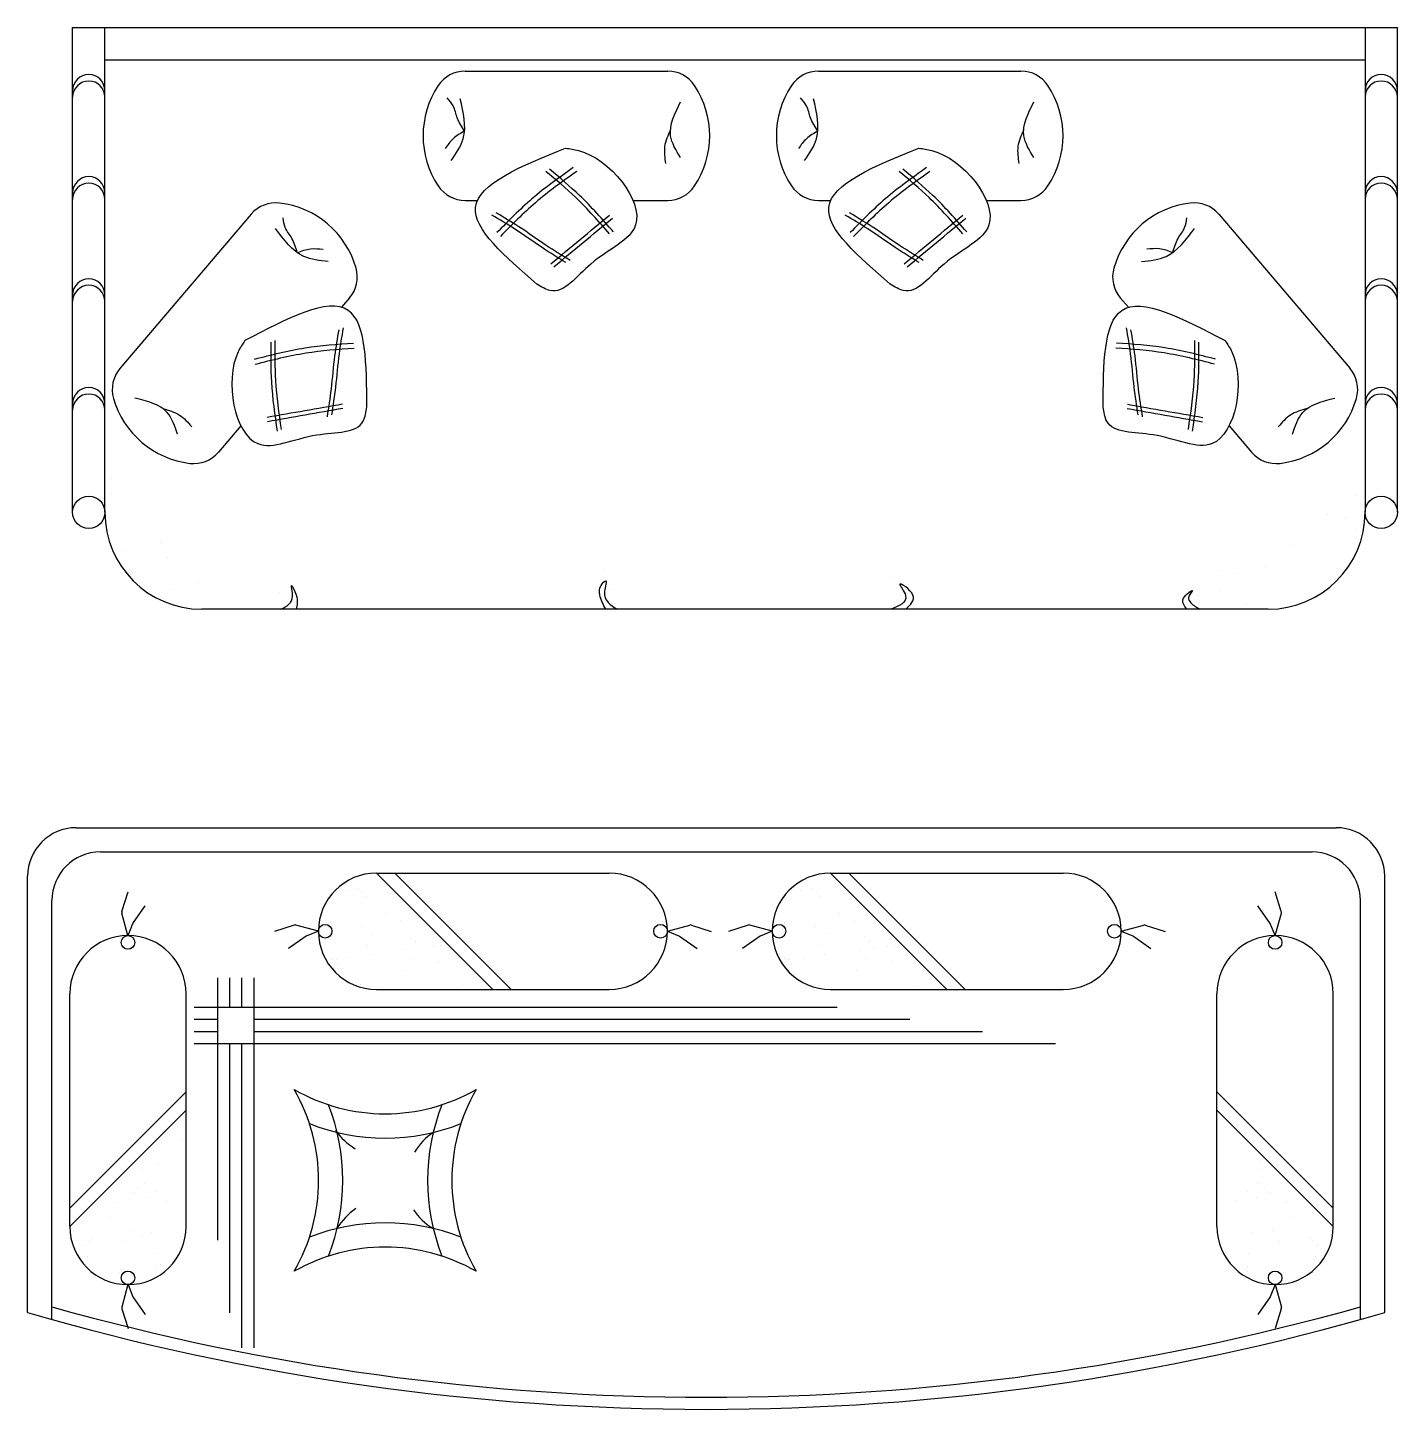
# Model space of a CAD drawing. Header units: metres. Extents: x 3586 to 7307, y 3108 to 6437.
# Drawn here: x 4052.2347 to 4052.4693, y 3258.0812 to 3258.3179 of the extents above; entities that cross this region are included whole.
import ezdxf

# ---------------------------------------------------------------- set-up
doc = ezdxf.new("R2010")
doc.units = ezdxf.units.M
doc.layers.add('FURNITURE', color=40, linetype='Continuous')

msp = doc.modelspace()

# ---------------------------------------------------------------- linework, layer by layer
at = {"layer": 'FURNITURE'}
for p, q in [((4052.242427191932, 3258.234879615944), (4052.242427191932, 3258.317891719055)), ((4052.242427191932, 3258.317891719055), (4052.469326940436, 3258.317891719055)), ((4052.247961332139, 3258.234879615944), (4052.247961332139, 3258.317891719055)), ((4052.463792800228, 3258.317891719055), (4052.463792800228, 3258.234879615944)), ((4052.469326940436, 3258.234879615944), (4052.469326940436, 3258.317891719055)), ((4052.247961332139, 3258.312357578848), (4052.463792800228, 3258.312357578848)), ((4052.447190379607, 3258.218277195322), (4052.264563752761, 3258.218277195322)), ((4052.243025691267, 3258.180857625904), (4052.458857159356, 3258.180857625904)), ((4052.247176296422, 3258.176707020748), (4052.454706554201, 3258.176707020748)), ((4052.234724480955, 3258.097845522793), (4052.234724480955, 3258.172556415593)), ((4052.294485763986, 3258.173093346067), (4052.33433157348, 3258.173093346067)), ((4052.372223923427, 3258.173093346067), (4052.41206973292, 3258.173093346067)), ((4052.467158369667, 3258.097845522793), (4052.467158369667, 3258.172556415593)), ((4052.238875086111, 3258.096658316), (4052.238875086111, 3258.168405810437)), ((4052.463007764512, 3258.096658316), (4052.463007764512, 3258.168405810437)), ((4052.241947547678, 3258.112569595734), (4052.241947547678, 3258.152415405227)), ((4052.261870452425, 3258.112569595734), (4052.261870452425, 3258.152415405227)), ((4052.294485763986, 3258.15317044132), (4052.33433157348, 3258.15317044132)), ((4052.372223923427, 3258.15317044132), (4052.41206973292, 3258.15317044132)), ((4052.438429600039, 3258.112569595734), (4052.438429600039, 3258.152415405227)), ((4052.458352504786, 3258.112569595734), (4052.458352504786, 3258.152415405227))]:
    msp.add_line(p, q, dxfattribs=at)
at = {"layer": 'FURNITURE', "color": 32}
for p, q in [((4052.309655748063, 3258.310441921525), (4052.344352368073, 3258.310441921525)), ((4052.370165510902, 3258.310441921525), (4052.404862130913, 3258.310441921525)), ((4052.309655748063, 3258.288305360695), (4052.311776543726, 3258.288305360695)), ((4052.338407435823, 3258.288305360695), (4052.344352368073, 3258.288305360695)), ((4052.370165510902, 3258.288305360695), (4052.372286306565, 3258.288305360695)), ((4052.398917198662, 3258.288305360695), (4052.404862130913, 3258.288305360695)), ((4052.273014284432, 3258.285945893537), (4052.250535996895, 3258.259515191132)), ((4052.438739847936, 3258.285945893537), (4052.461218135473, 3258.259515191132)), ((4052.289877161892, 3258.271604670119), (4052.288503199394, 3258.269989120276)), ((4052.421876970475, 3258.271604670119), (4052.423250932974, 3258.269989120276)), ((4052.271250312809, 3258.249702614456), (4052.267398874355, 3258.245173967715)), ((4052.440503819559, 3258.249702614456), (4052.444355258012, 3258.245173967715))]:
    msp.add_line(p, q, dxfattribs=at)
at = {"layer": 'FURNITURE', "color": 252}
for p, q in [((4052.294485763986, 3258.173093346067), (4052.314408668733, 3258.15317044132)), ((4052.297616346441, 3258.173093346067), (4052.317539251188, 3258.15317044132)), ((4052.372223923427, 3258.173093346067), (4052.392146828173, 3258.15317044132)), ((4052.375354505882, 3258.173093346067), (4052.395277410628, 3258.15317044132)), ((4052.250851135932, 3258.166498558558), (4052.251929083217, 3258.169894821083)), ((4052.289377584255, 3258.170053867281), (4052.289377584255, 3258.170053867281)), ((4052.291303424788, 3258.170432888867), (4052.291303424788, 3258.170432888867)), ((4052.292119464018, 3258.169685126681), (4052.292119464018, 3258.169685126681)), ((4052.292639669751, 3258.169154043782), (4052.292639669751, 3258.169154043782)), ((4052.295391111433, 3258.170845563154), (4052.295391111433, 3258.170845563154)), ((4052.296913148765, 3258.169514561198), (4052.296913148765, 3258.169514561198)), ((4052.367115743695, 3258.170053867281), (4052.367115743695, 3258.170053867281)), ((4052.369041584228, 3258.170432888867), (4052.369041584228, 3258.170432888867)), ((4052.369857623459, 3258.169685126681), (4052.369857623459, 3258.169685126681)), ((4052.370377829192, 3258.169154043782), (4052.370377829192, 3258.169154043782)), ((4052.373129270874, 3258.170845563154), (4052.373129270874, 3258.170845563154)), ((4052.374651308206, 3258.169514561198), (4052.374651308206, 3258.169514561198)), ((4052.449448916532, 3258.166498558558), (4052.448370969247, 3258.169894821083)), ((4052.2527628773, 3258.164464337765), (4052.254863912895, 3258.167469966671)), ((4052.447537175164, 3258.164464337765), (4052.445436139569, 3258.167469966671)), ((4052.251911313339, 3258.162376856526), (4052.250846258632, 3258.166247156329)), ((4052.251918253203, 3258.162376853303), (4052.2527628773, 3258.164464337765)), ((4052.280402610656, 3258.164189757813), (4052.277006348131, 3258.163111810527)), ((4052.284524312688, 3258.163129580405), (4052.280654012885, 3258.164194635113)), ((4052.286668550829, 3258.164572243085), (4052.286668550829, 3258.164572243085)), ((4052.295971169187, 3258.166155689161), (4052.295971169187, 3258.166155689161)), ((4052.298626248217, 3258.165003055899), (4052.298626248217, 3258.165003055899)), ((4052.344293024779, 3258.163129580405), (4052.348163324581, 3258.164194635113)), ((4052.348414726811, 3258.164189757813), (4052.351810989335, 3258.163111810527)), ((4052.358140770096, 3258.164189757813), (4052.354744507571, 3258.163111810527)), ((4052.362262472128, 3258.163129580405), (4052.358392172325, 3258.164194635113)), ((4052.36440671027, 3258.164572243085), (4052.36440671027, 3258.164572243085)), ((4052.373709328628, 3258.166155689161), (4052.373709328628, 3258.166155689161)), ((4052.376364407658, 3258.165003055899), (4052.376364407658, 3258.165003055899)), ((4052.422031184219, 3258.163129580405), (4052.425901484021, 3258.164194635113)), ((4052.426152886251, 3258.164189757813), (4052.429549148776, 3258.163111810527)), ((4052.448381799261, 3258.162376853303), (4052.447537175164, 3258.164464337765)), ((4052.448388739125, 3258.162376856526), (4052.449453793833, 3258.166247156329)), ((4052.282436831449, 3258.162278016444), (4052.279431202543, 3258.160176980849)), ((4052.284524315911, 3258.163122640542), (4052.282436831449, 3258.162278016444)), ((4052.291900670055, 3258.163899343033), (4052.291900670055, 3258.163899343033)), ((4052.293767648659, 3258.162709946487), (4052.293767648659, 3258.162709946487)), ((4052.300377781033, 3258.162117773355), (4052.300377781033, 3258.162117773355)), ((4052.344293021556, 3258.163122640542), (4052.346380506017, 3258.162278016444)), ((4052.346380506017, 3258.162278016444), (4052.349386134923, 3258.160176980849)), ((4052.360174990889, 3258.162278016444), (4052.357169361983, 3258.160176980849)), ((4052.362262475351, 3258.163122640542), (4052.360174990889, 3258.162278016444)), ((4052.369638829495, 3258.163899343033), (4052.369638829495, 3258.163899343033)), ((4052.371505808099, 3258.162709946487), (4052.371505808099, 3258.162709946487)), ((4052.378115940474, 3258.162117773355), (4052.378115940474, 3258.162117773355)), ((4052.422031180996, 3258.163122640542), (4052.424118665458, 3258.162278016444)), ((4052.424118665458, 3258.162278016444), (4052.427124294364, 3258.160176980849)), ((4052.292918561012, 3258.160623393468), (4052.292918561012, 3258.160623393468)), ((4052.299473075954, 3258.159919986285), (4052.299473075954, 3258.159919986285)), ((4052.301193820264, 3258.161370011168), (4052.301193820264, 3258.161370011168)), ((4052.3017775298, 3258.160223373389), (4052.3017775298, 3258.160223373389)), ((4052.304244022278, 3258.160569074444), (4052.304244022278, 3258.160569074444)), ((4052.305376867235, 3258.160697235152), (4052.305376867235, 3258.160697235152)), ((4052.370656720452, 3258.160623393468), (4052.370656720452, 3258.160623393468)), ((4052.377211235394, 3258.159919986285), (4052.377211235394, 3258.159919986285)), ((4052.378931979704, 3258.161370011168), (4052.378931979704, 3258.161370011168)), ((4052.379515689241, 3258.160223373389), (4052.379515689241, 3258.160223373389)), ((4052.381982181719, 3258.160569074444), (4052.381982181719, 3258.160569074444)), ((4052.383115026676, 3258.160697235152), (4052.383115026676, 3258.160697235152)), ((4052.286701493484, 3258.158403064523), (4052.286701493484, 3258.158403064523)), ((4052.287068720144, 3258.158232029648), (4052.287068720144, 3258.158232029648)), ((4052.287555757495, 3258.158351041545), (4052.287555757495, 3258.158351041545)), ((4052.287884759375, 3258.157484267462), (4052.287884759375, 3258.157484267462)), ((4052.289860211341, 3258.158654428649), (4052.289860211341, 3258.158654428649)), ((4052.293459548776, 3258.159128290412), (4052.293459548776, 3258.159128290412)), ((4052.300488771635, 3258.15842811892), (4052.300488771635, 3258.15842811892)), ((4052.305045525433, 3258.157840573649), (4052.305045525433, 3258.157840573649)), ((4052.364439652924, 3258.158403064523), (4052.364439652924, 3258.158403064523)), ((4052.364806879585, 3258.158232029648), (4052.364806879585, 3258.158232029648)), ((4052.365293916936, 3258.158351041545), (4052.365293916936, 3258.158351041545)), ((4052.365622918815, 3258.157484267462), (4052.365622918815, 3258.157484267462)), ((4052.367598370781, 3258.158654428649), (4052.367598370781, 3258.158654428649)), ((4052.371197708216, 3258.159128290412), (4052.371197708216, 3258.159128290412)), ((4052.378226931075, 3258.15842811892), (4052.378226931075, 3258.15842811892)), ((4052.382783684874, 3258.157840573649), (4052.382783684874, 3258.157840573649)), ((4052.298905139478, 3258.156472405585), (4052.298905139478, 3258.156472405585)), ((4052.310494032462, 3258.156620224827), (4052.310494032462, 3258.156620224827)), ((4052.376643298918, 3258.156472405585), (4052.376643298918, 3258.156472405585)), ((4052.388232191902, 3258.156620224827), (4052.388232191902, 3258.156620224827)), ((4052.291736464545, 3258.153954829942), (4052.291736464545, 3258.153954829942)), ((4052.309452137279, 3258.153802657843), (4052.309452137279, 3258.153802657843)), ((4052.369474623985, 3258.153954829942), (4052.369474623985, 3258.153954829942)), ((4052.387190296719, 3258.153802657843), (4052.387190296719, 3258.153802657843)), ((4052.241947547678, 3258.115700178189), (4052.261870452425, 3258.135623082936)), ((4052.458352504786, 3258.115700178189), (4052.438429600039, 3258.135623082936)), ((4052.241947547678, 3258.112569595734), (4052.261870452425, 3258.132492500481)), ((4052.458352504786, 3258.112569595734), (4052.438429600039, 3258.132492500481)), ((4052.258420668918, 3258.128577864209), (4052.258420668918, 3258.128577864209)), ((4052.441879383547, 3258.128577864209), (4052.441879383547, 3258.128577864209)), ((4052.261238235902, 3258.127535969027), (4052.261238235902, 3258.127535969027)), ((4052.439061816562, 3258.127535969027), (4052.439061816562, 3258.127535969027)), ((4052.254343658592, 3258.123460698983), (4052.254343658592, 3258.123460698983)), ((4052.254471819301, 3258.122327854026), (4052.254471819301, 3258.122327854026)), ((4052.257200320096, 3258.123129357181), (4052.257200320096, 3258.123129357181)), ((4052.443099732368, 3258.123129357181), (4052.443099732368, 3258.123129357181)), ((4052.445828233163, 3258.122327854026), (4052.445828233163, 3258.122327854026)), ((4052.445956393872, 3258.123460698983), (4052.445956393872, 3258.123460698983)), ((4052.253670882576, 3258.119277652012), (4052.253670882576, 3258.119277652012)), ((4052.254817520356, 3258.119861361547), (4052.254817520356, 3258.119861361547)), ((4052.445482532109, 3258.119861361547), (4052.445482532109, 3258.119861361547)), ((4052.446629169888, 3258.119277652012), (4052.446629169888, 3258.119277652012)), ((4052.250037837845, 3258.116710079964), (4052.250037837845, 3258.116710079964)), ((4052.25292312039, 3258.118461612781), (4052.25292312039, 3258.118461612781)), ((4052.25512090746, 3258.117556907702), (4052.25512090746, 3258.117556907702)), ((4052.256612774825, 3258.118572603382), (4052.256612774825, 3258.118572603382)), ((4052.25856848816, 3258.116988971226), (4052.25856848816, 3258.116988971226)), ((4052.441731564305, 3258.116988971226), (4052.441731564305, 3258.116988971226)), ((4052.44368727764, 3258.118572603382), (4052.44368727764, 3258.118572603382)), ((4052.445179145004, 3258.117556907702), (4052.445179145004, 3258.117556907702)), ((4052.447376932074, 3258.118461612781), (4052.447376932074, 3258.118461612781)), ((4052.450262214619, 3258.116710079964), (4052.450262214619, 3258.116710079964)), ((4052.245526332547, 3258.114996980513), (4052.245526332547, 3258.114996980513)), ((4052.454773719917, 3258.114996980513), (4052.454773719917, 3258.114996980513)), ((4052.244195330591, 3258.113474943181), (4052.244195330591, 3258.113474943181)), ((4052.248885204584, 3258.114055000935), (4052.248885204584, 3258.114055000935)), ((4052.451414847881, 3258.114055000935), (4052.451414847881, 3258.114055000935)), ((4052.456104721873, 3258.113474943181), (4052.456104721873, 3258.113474943181)), ((4052.245355767064, 3258.110203295766), (4052.245355767064, 3258.110203295766)), ((4052.245886849963, 3258.110723501499), (4052.245886849963, 3258.110723501499)), ((4052.251141550712, 3258.109984501803), (4052.251141550712, 3258.109984501803)), ((4052.252330947258, 3258.111851480407), (4052.252330947258, 3258.111851480407)), ((4052.254417500277, 3258.111002392759), (4052.254417500277, 3258.111002392759)), ((4052.255912603332, 3258.111543380523), (4052.255912603332, 3258.111543380523)), ((4052.261086063802, 3258.109820296292), (4052.261086063802, 3258.109820296292)), ((4052.439213988662, 3258.109820296292), (4052.439213988662, 3258.109820296292)), ((4052.444387449132, 3258.111543380523), (4052.444387449132, 3258.111543380523)), ((4052.445882552187, 3258.111002392759), (4052.445882552187, 3258.111002392759)), ((4052.447969105207, 3258.111851480407), (4052.447969105207, 3258.111851480407)), ((4052.449158501753, 3258.109984501803), (4052.449158501753, 3258.109984501803)), ((4052.454413202502, 3258.110723501499), (4052.454413202502, 3258.110723501499)), ((4052.4549442854, 3258.110203295766), (4052.4549442854, 3258.110203295766)), ((4052.244608004878, 3258.109387256535), (4052.244608004878, 3258.109387256535)), ((4052.244987026464, 3258.107461416002), (4052.244987026464, 3258.107461416002)), ((4052.256386465096, 3258.107944043089), (4052.256386465096, 3258.107944043089)), ((4052.443913587369, 3258.107944043089), (4052.443913587369, 3258.107944043089)), ((4052.455313026001, 3258.107461416002), (4052.455313026001, 3258.107461416002)), ((4052.455692047587, 3258.109387256535), (4052.455692047587, 3258.109387256535)), ((4052.2566898522, 3258.105639589242), (4052.2566898522, 3258.105639589242)), ((4052.256808864096, 3258.105152551892), (4052.256808864096, 3258.105152551892)), ((4052.257556626283, 3258.105968591123), (4052.257556626283, 3258.105968591123)), ((4052.442743426182, 3258.105968591123), (4052.442743426182, 3258.105968591123)), ((4052.443491188368, 3258.105152551892), (4052.443491188368, 3258.105152551892)), ((4052.443610200265, 3258.105639589242), (4052.443610200265, 3258.105639589242)), ((4052.25046865066, 3258.104752382577), (4052.25046865066, 3258.104752382577)), ((4052.251911313339, 3258.102608144435), (4052.250846258632, 3258.098737844633)), ((4052.251918253203, 3258.102608147658), (4052.2527628773, 3258.100520663197)), ((4052.256637829221, 3258.104785325231), (4052.256637829221, 3258.104785325231)), ((4052.443662223243, 3258.104785325231), (4052.443662223243, 3258.104785325231)), ((4052.448381799261, 3258.102608147658), (4052.447537175164, 3258.100520663197)), ((4052.448388739125, 3258.102608144435), (4052.449453793833, 3258.098737844633)), ((4052.449831401804, 3258.104752382577), (4052.449831401804, 3258.104752382577)), ((4052.2527628773, 3258.100520663197), (4052.254863912895, 3258.097515034291)), ((4052.447537175164, 3258.100520663197), (4052.445436139569, 3258.097515034291)), ((4052.250851135932, 3258.098486442403), (4052.251929083217, 3258.095090179878)), ((4052.449448916532, 3258.098486442403), (4052.448370969247, 3258.095090179878))]:
    msp.add_line(p, q, dxfattribs=at)
at = {"layer": 'FURNITURE', "color": 253}
for p, q in [((4052.267280401478, 3258.110238947122), (4052.267280401478, 3258.155171388757)), ((4052.269355704056, 3258.150138781155), (4052.269355704056, 3258.155171388757)), ((4052.271431006634, 3258.150138781155), (4052.271431006634, 3258.155171388757)), ((4052.273506309211, 3258.091769116046), (4052.273506309211, 3258.155171388757)), ((4052.263238748427, 3258.150138781155), (4052.373393078767, 3258.150138781155)), ((4052.263238748427, 3258.148063478577), (4052.267280401478, 3258.148063478577)), ((4052.273506309211, 3258.148063478577), (4052.385844894234, 3258.148063478577)), ((4052.263238748427, 3258.145988175999), (4052.267280401478, 3258.145988175999)), ((4052.273506309211, 3258.145988175999), (4052.3982967097, 3258.145988175999)), ((4052.263238748427, 3258.143912873421), (4052.410748525167, 3258.143912873421)), ((4052.269355704056, 3258.097787131655), (4052.269355704056, 3258.143912873421)), ((4052.271431006634, 3258.091769116046), (4052.271431006634, 3258.143912873421))]:
    msp.add_line(p, q, dxfattribs=at)
at = {"layer": 'FURNITURE', "color": 253, "const_width": 6.91767525928192e-06}
for points in [[(4052.249087587435, 3258.240621769047, -1), (4052.249122175811, 3258.240621769047, -1)], [(4052.461041640231, 3258.23985088888, -1), (4052.461076228607, 3258.23985088888, -1)], [(4052.249087587435, 3258.238100949629, -1), (4052.249122175811, 3258.238100949629, -1)], [(4052.253884645282, 3258.239487401879, -1), (4052.253919233658, 3258.239487401879, -1)], [(4052.458769346953, 3258.237330069462, -1), (4052.458803935329, 3258.237330069462, -1)], [(4052.462177786869, 3258.237708193946, -1), (4052.462212375245, 3258.237708193946, -1)], [(4052.24997124987, 3258.23532805141, -1), (4052.250005838246, 3258.23532805141, -1)], [(4052.251864823298, 3258.235580136493, -1), (4052.251899411674, 3258.235580136493, -1)], [(4052.461546595726, 3258.236321747977, -1), (4052.461581184103, 3258.236321747977, -1)], [(4052.25287473429, 3258.232807238274, -1), (4052.252909322666, 3258.232807238274, -1)], [(4052.454982200098, 3258.234683216926, -1), (4052.455016788474, 3258.234683216926, -1)], [(4052.457380729022, 3258.234557171244, -1), (4052.457415317398, 3258.234557171244, -1)], [(4052.460410449088, 3258.23405300736, -1), (4052.460445037464, 3258.23405300736, -1)], [(4052.248456396292, 3258.230286418856, -1), (4052.248490984668, 3258.230286418856, -1)], [(4052.250981160862, 3258.23217703499, -1), (4052.251015749238, 3258.23217703499, -1)], [(4052.454098524752, 3258.231658233624, -1), (4052.454133113129, 3258.231658233624, -1)], [(4052.458011920164, 3258.230523866457, -1), (4052.458046508541, 3258.230523866457, -1)], [(4052.462304022516, 3258.231784273025, -1), (4052.462338610892, 3258.231784273025, -1)], [(4052.251107396508, 3258.228395809004, -1), (4052.251141984885, 3258.228395809004, -1)], [(4052.252117307501, 3258.229404136771, -1), (4052.252151895877, 3258.229404136771, -1)], [(4052.25539949886, 3258.228143723921, -1), (4052.255434087236, 3258.228143723921, -1)], [(4052.257419320844, 3258.229782254973, -1), (4052.25745390922, 3258.229782254973, -1)], [(4052.448922759966, 3258.227877007639, -1), (4052.448957348342, 3258.227877007639, -1)], [(4052.449427702551, 3258.230019702573, -1), (4052.449462290928, 3258.230019702573, -1)], [(4052.451195040333, 3258.229137420489, -1), (4052.451229628709, 3258.229137420489, -1)], [(4052.457885684518, 3258.229893663173, -1), (4052.457920272894, 3258.229893663173, -1)], [(4052.460284213441, 3258.228507217205, -1), (4052.460318801818, 3258.228507217205, -1)], [(4052.252243543147, 3258.226883317353, -1), (4052.252278131523, 3258.226883317353, -1)], [(4052.254010880928, 3258.226883317353, -1), (4052.254045469304, 3258.226883317353, -1)], [(4052.255147027567, 3258.225874989586, -1), (4052.255181615943, 3258.225874989586, -1)], [(4052.258681703129, 3258.227135402436, -1), (4052.258716291506, 3258.227135402436, -1)], [(4052.260575276557, 3258.22625311407, -1), (4052.260609864933, 3258.22625311407, -1)], [(4052.279811417588, 3258.226869829511, -1), (4052.279846005965, 3258.226869829511, -1)], [(4052.38303326515, 3258.225495721746, -1), (4052.383067853526, 3258.225495721746, -1)], [(4052.445261835847, 3258.22649056167, -1), (4052.445296424223, 3258.22649056167, -1)], [(4052.452709906821, 3258.225860358386, -1), (4052.452744495197, 3258.225860358386, -1)], [(4052.454603480248, 3258.226994725554, -1), (4052.454638068625, 3258.226994725554, -1)], [(4052.457885684518, 3258.226112437187, -1), (4052.457920272894, 3258.226112437187, -1)], [(4052.252243543147, 3258.225244786302, -1), (4052.252278131523, 3258.225244786302, -1)], [(4052.252369778794, 3258.224236458535, -1), (4052.25240436717, 3258.224236458535, -1)], [(4052.252622262997, 3258.224614583018, -1), (4052.252656851373, 3258.224614583018, -1)], [(4052.254768307717, 3258.223606255251, -1), (4052.254802896094, 3258.223606255251, -1)], [(4052.256914365348, 3258.225244786302, -1), (4052.256948953724, 3258.225244786302, -1)], [(4052.258176747633, 3258.223606255251, -1), (4052.258211336009, 3258.223606255251, -1)], [(4052.279306462092, 3258.224222970692, -1), (4052.279341050469, 3258.224222970692, -1)], [(4052.280063888882, 3258.225231298459, -1), (4052.280098477258, 3258.225231298459, -1)], [(4052.280316373085, 3258.223970891891, -1), (4052.280350961461, 3258.223970891891, -1)], [(4052.332790380489, 3258.223731151294, -1), (4052.332824968865, 3258.223731151294, -1)], [(4052.333295335985, 3258.224865518462, -1), (4052.333329924361, 3258.224865518462, -1)], [(4052.334683953917, 3258.223479072494, -1), (4052.334718542293, 3258.223479072494, -1)], [(4052.334936425209, 3258.225369682346, -1), (4052.334971013586, 3258.225369682346, -1)], [(4052.382907029503, 3258.223731151294, -1), (4052.38294161788, 3258.223731151294, -1)], [(4052.384295647435, 3258.224109275778, -1), (4052.384330235811, 3258.224109275778, -1)], [(4052.385684278277, 3258.223479072494, -1), (4052.385718866652, 3258.223479072494, -1)], [(4052.434281916638, 3258.223855262065, -1), (4052.434316505014, 3258.223855262065, -1)], [(4052.439202395714, 3258.224852030619, -1), (4052.439236984091, 3258.224852030619, -1)], [(4052.441853408841, 3258.224347866736, -1), (4052.441887997217, 3258.224347866736, -1)], [(4052.442863306923, 3258.223213499568, -1), (4052.442897895299, 3258.223213499568, -1)], [(4052.446776702335, 3258.225356194503, -1), (4052.446811290711, 3258.225356194503, -1)], [(4052.449932658048, 3258.224347866736, -1), (4052.449967246424, 3258.224347866736, -1)], [(4052.455739626887, 3258.223591624051, -1), (4052.455774215263, 3258.223591624051, -1)], [(4052.255525747416, 3258.222723973166, -1), (4052.255560335793, 3258.222723973166, -1)], [(4052.257545556491, 3258.220959396433, -1), (4052.257580144867, 3258.220959396433, -1)], [(4052.259691614121, 3258.221589605999, -1), (4052.259726202497, 3258.221589605999, -1)], [(4052.260953996406, 3258.222723973166, -1), (4052.260988584783, 3258.222723973166, -1)], [(4052.261080232053, 3258.221337520916, -1), (4052.261114820429, 3258.221337520916, -1)], [(4052.263983716472, 3258.222850012567, -1), (4052.264018304849, 3258.222850012567, -1)], [(4052.264867378908, 3258.221463560316, -1), (4052.264901967284, 3258.221463560316, -1)], [(4052.266382245396, 3258.222345848683, -1), (4052.266416833772, 3258.222345848683, -1)], [(4052.26840205447, 3258.221463560316, -1), (4052.268436642847, 3258.221463560316, -1)], [(4052.277917844161, 3258.221197993673, -1), (4052.277952432537, 3258.221197993673, -1)], [(4052.2790539908, 3258.222710485324, -1), (4052.279088579176, 3258.222710485324, -1)], [(4052.28157875537, 3258.221954236357, -1), (4052.281613343746, 3258.221954236357, -1)], [(4052.331906705143, 3258.22158845636, -1), (4052.33194129352, 3258.22158845636, -1)], [(4052.332285424993, 3258.222722823527, -1), (4052.332320013369, 3258.222722823527, -1)], [(4052.334305234067, 3258.221084292476, -1), (4052.334339822443, 3258.221084292476, -1)], [(4052.335062673766, 3258.22158845636, -1), (4052.335097262142, 3258.22158845636, -1)], [(4052.383916940495, 3258.221840541443, -1), (4052.383951528871, 3258.221840541443, -1)], [(4052.387325367501, 3258.22158845636, -1), (4052.387359955877, 3258.22158845636, -1)], [(4052.431883387714, 3258.220956324446, -1), (4052.431917976091, 3258.220956324446, -1)], [(4052.433019521442, 3258.22284694058, -1), (4052.433054109819, 3258.22284694058, -1)], [(4052.435039343427, 3258.22284694058, -1), (4052.435073931803, 3258.22284694058, -1)], [(4052.436425146941, 3258.220818725832, -1), (4052.436459735317, 3258.220818725832, -1)], [(4052.438949924421, 3258.221701007917, -1), (4052.438984512798, 3258.221701007917, -1)], [(4052.440338542353, 3258.220944765233, -1), (4052.440373130729, 3258.220944765233, -1)], [(4052.447912848973, 3258.222205171801, -1), (4052.44794743735, 3258.222205171801, -1)], [(4052.450690097747, 3258.222205171801, -1), (4052.450724686123, 3258.222205171801, -1)], [(4052.454224773309, 3258.222583296284, -1), (4052.454259361685, 3258.222583296284, -1)], [(4052.259691614121, 3258.219951074948, -1), (4052.259726202497, 3258.219951074948, -1)], [(4052.262090143045, 3258.219951074948, -1), (4052.262124731421, 3258.219951074948, -1)], [(4052.263983716472, 3258.219572950465, -1), (4052.264018304849, 3258.219572950465, -1)], [(4052.267139672185, 3258.219446911064, -1), (4052.267174260562, 3258.219446911064, -1)], [(4052.275266831034, 3258.219181338138, -1), (4052.27530141941, 3258.219181338138, -1)], [(4052.277412888665, 3258.219559462621, -1), (4052.277447477041, 3258.219559462621, -1)], [(4052.278801506596, 3258.220441744706, -1), (4052.278836094973, 3258.220441744706, -1)], [(4052.282336182159, 3258.219685502022, -1), (4052.282370770535, 3258.219685502022, -1)], [(4052.329760660423, 3258.218941603824, -1), (4052.329795248799, 3258.218941603824, -1)], [(4052.33165423385, 3258.219319722024, -1), (4052.331688822227, 3258.219319722024, -1)], [(4052.3320329537, 3258.220328049792, -1), (4052.332067542076, 3258.220328049792, -1)], [(4052.332537896286, 3258.218689518741, -1), (4052.332572484662, 3258.218689518741, -1)], [(4052.335820100555, 3258.219571807108, -1), (4052.335854688931, 3258.219571807108, -1)], [(4052.336198820405, 3258.220454089192, -1), (4052.336233408781, 3258.220454089192, -1)], [(4052.337334967043, 3258.219067643224, -1), (4052.33736955542, 3258.219067643224, -1)], [(4052.339102304824, 3258.219445761425, -1), (4052.339136893201, 3258.219445761425, -1)], [(4052.381265927369, 3258.219193682624, -1), (4052.381300515745, 3258.219193682624, -1)], [(4052.383411984999, 3258.219949925309, -1), (4052.383446573375, 3258.219949925309, -1)], [(4052.387577851704, 3258.219823885908, -1), (4052.38761244008, 3258.219823885908, -1)], [(4052.390102616274, 3258.218941603824, -1), (4052.39013720465, 3258.218941603824, -1)], [(4052.431252183661, 3258.219695917878, -1), (4052.431286772038, 3258.219695917878, -1)], [(4052.435289013213, 3258.220692686432, -1), (4052.435323601589, 3258.220692686432, -1)], [(4052.440338542353, 3258.219054155381, -1), (4052.440373130729, 3258.219054155381, -1)], [(4052.443242026773, 3258.219306234182, -1), (4052.443276615149, 3258.219306234182, -1)], [(4052.447281657831, 3258.219810398065, -1), (4052.447316246207, 3258.219810398065, -1)], [(4052.450437613544, 3258.219684358665, -1), (4052.45047220192, 3258.219684358665, -1)]]:
    msp.add_lwpolyline(points, format="xyb", close=True, dxfattribs=at)
at = {"layer": 'FURNITURE'}
for centre in [(4052.245194262036, 3258.234879615944), (4052.466559870332, 3258.234879615944)]:
    msp.add_circle(centre, 0.002767070103712768, dxfattribs=at)
at = {"layer": 'FURNITURE', "color": 252}
for centre in [(4052.285686459345, 3258.163130415738), (4052.343130878121, 3258.163130415738), (4052.363424618785, 3258.163130415738), (4052.420869037562, 3258.163130415738), (4052.251910478007, 3258.161214709869), (4052.448389574457, 3258.161214709869), (4052.251910478007, 3258.103770291093), (4052.448389574457, 3258.103770291093)]:
    msp.add_circle(centre, 0.001162169443559297, dxfattribs=at)
at = {"layer": 'FURNITURE'}
for centre, radius, start, end in [((4052.245194262036, 3258.307098830564), 0.002767070103712768, 0, 180), ((4052.245194262036, 3258.305975226203), 0.002767070103712768, 0, 180), ((4052.466559870332, 3258.307098830564), 0.002767070103712768, 0, 180), ((4052.466559870332, 3258.305975226203), 0.002767070103712768, 0, 180), ((4052.245194262036, 3258.289605829089), 0.002767070103712768, 0, 180), ((4052.466559870332, 3258.289605829089), 0.002767070103712768, 0, 180), ((4052.245194262036, 3258.288482224729), 0.002767070103712768, 0, 180), ((4052.466559870332, 3258.288482224729), 0.002767070103712768, 0, 180), ((4052.245194262036, 3258.272112827614), 0.002767070103712768, 0, 180), ((4052.245194262036, 3258.270989223254), 0.002767070103712768, 0, 180), ((4052.466559870332, 3258.272112827614), 0.002767070103712768, 0, 180), ((4052.466559870332, 3258.270989223254), 0.002767070103712768, 0, 180), ((4052.245194262036, 3258.253496221779), 0.002767070103712768, 0, 180), ((4052.466559870332, 3258.253496221779), 0.002767070103712768, 0, 180), ((4052.245194262036, 3258.252372617419), 0.002767070103712768, 0, 180), ((4052.466559870332, 3258.252372617419), 0.002767070103712768, 0, 180), ((4052.264563752761, 3258.234879615944), 0.01660242062227661, 180, 270), ((4052.447190379607, 3258.234879615944), 0.01660242062227661, 270, 0), ((4052.243025691267, 3258.172556415593), 0.008301210311138306, 90, 180), ((4052.458857159356, 3258.172556415593), 0.008301210311138306, 0, 90), ((4052.247176296422, 3258.168405810437), 0.008301210311138306, 90, 180), ((4052.454706554201, 3258.168405810437), 0.008301210311138306, 0, 90), ((4052.294485763986, 3258.163131893693), 0.009961452373365652, 90, 270), ((4052.33433157348, 3258.163131893693), 0.009961452373365652, 270, 90), ((4052.372223923427, 3258.163131893693), 0.009961452373365652, 90, 270), ((4052.41206973292, 3258.163131893693), 0.009961452373365652, 270, 90), ((4052.251909000051, 3258.152415405227), 0.009961452373365652, 0, 180), ((4052.448391052413, 3258.152415405227), 0.009961452373365652, 0, 180), ((4052.295966197053, 3258.16312608248), 0.03125924507788042, 240.1371656425918, 299.8628343574081), ((4052.253292787797, 3258.120452673224), 0.03125924507788141, 330.1371656425918, 29.8628343574082), ((4052.338639606308, 3258.120452673224), 0.03125924507787895, 150.1371656425919, 209.8628343574081), ((4052.253292787797, 3258.120452673224), 0.03540985023345056, 338.523015913987, 21.47698408601298), ((4052.338639606308, 3258.120452673224), 0.03540985023344811, 158.5230159139871, 201.4769840860129), ((4052.295966197053, 3258.16312608248), 0.03540985023344957, 248.523015913987, 291.4769840860129), ((4052.296386385773, 3258.135178405116), 0.0108184442045976, 214.2968358653042, 239.2085480193366), ((4052.310296449025, 3258.119749508667), 0.0108184442045976, 124.2968358653042, 149.2085480193367), ((4052.297025362702, 3258.106680282086), 0.0108184442045976, 124.2968358653042, 149.2085480193367), ((4052.309738588191, 3258.121511838874), 0.0108184442045976, 214.2968358653042, 239.2085480193366), ((4052.251909000051, 3258.112569595734), 0.009961452373365652, 180, 0), ((4052.295966197053, 3258.077779263969), 0.03540985023345506, 68.52301591398701, 111.476984086013), ((4052.448391052413, 3258.112569595734), 0.009961452373365652, 180, 0), ((4052.295966197053, 3258.077779263969), 0.03125924507788591, 60.13716564259178, 119.8628343574082), ((4052.350941425311, 3258.496303617727), 0.4150605155569217, 253.7397952920647, 286.2602047079353), ((4052.350941425311, 3258.496303617727), 0.4129852129791372, 254.2549806408434, 285.7450193591566)]:
    msp.add_arc(centre, radius, start, end, dxfattribs=at)
at = {"layer": 'FURNITURE', "color": 32}
for centre, radius, start, end in [((4052.309655748063, 3258.304907781318), 0.005534140207425537, 90, 146.4661160723567), ((4052.344352368073, 3258.304907781318), 0.005534140207425537, 33.5338839276433, 90), ((4052.370165510902, 3258.304907781318), 0.005534140207425537, 90, 146.4661160723567), ((4052.404862130913, 3258.304907781318), 0.005534140207425537, 33.5338839276433, 90), ((4052.318006188031, 3258.29937364111), 0.01555195212048313, 146.4661160723567, 213.5338839276433), ((4052.336001928104, 3258.29937364111), 0.01555195212048349, 326.4661160723567, 33.5338839276433), ((4052.37851595087, 3258.29937364111), 0.01555195212048313, 146.4661160723567, 213.5338839276433), ((4052.396511690943, 3258.29937364111), 0.01555195212048349, 326.4661160723567, 33.5338839276433), ((4052.309655748063, 3258.293839500902), 0.005534140207425537, 213.5338839276433, 270), ((4052.344352368073, 3258.293839500902), 0.005534140207425537, 270, 326.4661160723567), ((4052.370165510902, 3258.293839500902), 0.005534140207425537, 213.5338839276433, 270), ((4052.404862130913, 3258.293839500902), 0.005534140207425537, 270, 326.4661160723567), ((4052.277230003797, 3258.282360587682), 0.005534140207425537, 83.15400905840679, 139.6201251276925), ((4052.27603587083, 3258.272414201305), 0.01555195212048313, 16.08624120119906, 83.15400905840679), ((4052.435718261538, 3258.272414201305), 0.01555195212048313, 96.84599094159321, 163.9137587988009), ((4052.434524128571, 3258.282360587682), 0.005534140207425537, 40.37987487230747, 96.84599094159321), ((4052.285661442527, 3258.275189975974), 0.005534140207425537, 319.6201251276925, 16.08624120119906), ((4052.426092689841, 3258.275189975974), 0.005534140207425537, 163.9137587988009, 220.3798748723075), ((4052.25475171626, 3258.255929885278), 0.005534140207425537, 139.6201251276925, 196.0862412011991), ((4052.457002416108, 3258.255929885278), 0.005534140207425537, 343.9137587988009, 40.37987487230747), ((4052.264377287957, 3258.258705659947), 0.01555195212048349, 196.0862412011991, 263.1540090584068), ((4052.447376844411, 3258.258705659947), 0.01555195212048349, 276.8459909415932, 343.9137587988009), ((4052.26318315499, 3258.248759273569), 0.005534140207425537, 263.1540090584068, 319.6201251276925), ((4052.448570977378, 3258.248759273569), 0.005534140207425537, 220.3798748723075, 276.8459909415932)]:
    msp.add_arc(centre, radius, start, end, dxfattribs=at)
at = {"layer": 'FURNITURE', "color": 252}
for centre, start, end in [((4052.251273122085, 3258.166364623438), 162.3909669687073, 195.386191365771), ((4052.449026930379, 3258.166364623438), 344.613808634229, 17.6090330312927), ((4052.280536545775, 3258.163767771659), 74.613808634229, 107.6090330312927), ((4052.348280791691, 3258.163767771659), 72.3909669687073, 105.386191365771), ((4052.358274705216, 3258.163767771659), 74.613808634229, 107.6090330312927), ((4052.426018951131, 3258.163767771659), 72.3909669687073, 105.386191365771), ((4052.251273122085, 3258.098620377523), 164.613808634229, 197.6090330312927), ((4052.449026930379, 3258.098620377523), 342.3909669687073, 15.38619136577099)]:
    msp.add_arc(centre, 0.0004427312165940178, start, end, dxfattribs=at)
at = {"layer": 'FURNITURE', "color": 32}
for points in [[(4052.309558737601, 3258.300164646418), (4052.308300678943, 3258.302456746632), (4052.307617513597, 3258.304503336494), (4052.306592765579, 3258.305867735012)], [(4052.307275930924, 3258.295123134279), (4052.309325394776, 3258.298875218331), (4052.30881303686, 3258.305697179262)], [(4052.346557584264, 3258.295634769873), (4052.344849670899, 3258.299386853925), (4052.346557584264, 3258.305185543668)], [(4052.37006850044, 3258.300164646418), (4052.368810441782, 3258.302456746632), (4052.368127276436, 3258.304503336494), (4052.367102528417, 3258.305867735012)], [(4052.367785693763, 3258.295123134279), (4052.369835157615, 3258.298875218331), (4052.369322799699, 3258.305697179262)], [(4052.407067347102, 3258.295634769873), (4052.405359433738, 3258.299386853925), (4052.407067347102, 3258.305185543668)], [(4052.309558737601, 3258.300164646418), (4052.307617513597, 3258.298875218331), (4052.306251182906, 3258.297169724141)], [(4052.344818602336, 3258.300378059132), (4052.343824955066, 3258.297510819813), (4052.34399573031, 3258.294611482856)], [(4052.37006850044, 3258.300164646418), (4052.368127276436, 3258.298875218331), (4052.366760945745, 3258.297169724141)], [(4052.405328365175, 3258.300378059132), (4052.404334717905, 3258.297510819813), (4052.404505493149, 3258.294611482856)], [(4052.32195854654, 3258.273982531355), (4052.311442930554, 3258.287108565231), (4052.326840832452, 3258.297234353295)], [(4052.326840832452, 3258.297234353295), (4052.329094158045, 3258.296859336418), (4052.3388586655, 3258.284108319419), (4052.33116650565, 3258.277387916326), (4052.324211904317, 3258.272857449069), (4052.32195854654, 3258.273982531355)], [(4052.382468309379, 3258.273982531355), (4052.371952693393, 3258.287108565231), (4052.387350595292, 3258.297234353295)], [(4052.387350595292, 3258.297234353295), (4052.389603920884, 3258.296859336418), (4052.399368428339, 3258.284108319419), (4052.391676268489, 3258.277387916326), (4052.384721667156, 3258.272857449069), (4052.382468309379, 3258.273982531355)], [(4052.328181833307, 3258.293918306297), (4052.321109659044, 3258.288568158392), (4052.315109062422, 3258.282790014483)], [(4052.328765996645, 3258.293262058421), (4052.321693822382, 3258.287911910516), (4052.315693225761, 3258.282133766607)], [(4052.334396719708, 3258.282576008567), (4052.328610445052, 3258.288782164308), (4052.323467039736, 3258.293276288548)], [(4052.335053879325, 3258.282940578409), (4052.329267604669, 3258.28914673415), (4052.324124199353, 3258.29364085839)], [(4052.388691596146, 3258.293918306297), (4052.381619421883, 3258.288568158392), (4052.375618825261, 3258.282790014483)], [(4052.389275759484, 3258.293262058421), (4052.382203585221, 3258.287911910516), (4052.3762029886, 3258.282133766607)], [(4052.394906482547, 3258.282576008567), (4052.389120207891, 3258.288782164308), (4052.383976802575, 3258.293276288548)], [(4052.395563642164, 3258.282940578409), (4052.389777367508, 3258.28914673415), (4052.384633962192, 3258.29364085839)], [(4052.28090601074, 3258.279361635755), (4052.279975003212, 3258.281804924515), (4052.278858571107, 3258.283651224683), (4052.278483104259, 3258.285315771607)], [(4052.326895965885, 3258.277653872494), (4052.322824138211, 3258.280221943489), (4052.318109376826, 3258.283432032232), (4052.314251838931, 3258.285786081481)], [(4052.327626153965, 3258.278018458165), (4052.323554326291, 3258.28058652916), (4052.318839564906, 3258.283796617903), (4052.314982027012, 3258.286150667152)], [(4052.324324295413, 3258.277439866578), (4052.334396719708, 3258.285786081481)], [(4052.324835430287, 3258.276929449805), (4052.334907854583, 3258.285275664708)], [(4052.387405728724, 3258.277653872494), (4052.38333390105, 3258.280221943489), (4052.378619139665, 3258.283432032232), (4052.37476160177, 3258.285786081481)], [(4052.388135916804, 3258.278018458165), (4052.38406408913, 3258.28058652916), (4052.379349327745, 3258.283796617903), (4052.375491789851, 3258.286150667152)], [(4052.384834058251, 3258.277439866578), (4052.394906482547, 3258.285786081481)], [(4052.385345193126, 3258.276929449805), (4052.395417617422, 3258.285275664708)], [(4052.430848121628, 3258.279361635755), (4052.431779129156, 3258.281804924515), (4052.43289556126, 3258.283651224683), (4052.433271028109, 3258.285315771607)], [(4052.286225384552, 3258.277834444474), (4052.282039424805, 3258.278704029322), (4052.277174619802, 3258.283513949681)], [(4052.425528747816, 3258.277834444474), (4052.429714707563, 3258.278704029322), (4052.434579512566, 3258.283513949681)], [(4052.28090601074, 3258.279361635755), (4052.283145879676, 3258.280005034987), (4052.285330247591, 3258.279940950678)], [(4052.430848121628, 3258.279361635755), (4052.428608252692, 3258.280005034987), (4052.426423884776, 3258.279940950678)], [(4052.292817407892, 3258.252953738664), (4052.289631009467, 3258.269467908639), (4052.27194196203, 3258.264298327653)], [(4052.418936724476, 3258.252953738664), (4052.422123122901, 3258.269467908639), (4052.439812170338, 3258.264298327653)], [(4052.286071203514, 3258.251251033275), (4052.286752877783, 3258.256016543681), (4052.287362010944, 3258.261687751793), (4052.28806789154, 3258.266151369055)], [(4052.28682198653, 3258.251571067973), (4052.287503660798, 3258.256336578379), (4052.288112793959, 3258.262007786491), (4052.288818674555, 3258.266471403753)], [(4052.424932145838, 3258.251571067973), (4052.42425047157, 3258.256336578379), (4052.423641338409, 3258.262007786491), (4052.422935457812, 3258.266471403753)], [(4052.425682928853, 3258.251251033275), (4052.425001254585, 3258.256016543681), (4052.424392121424, 3258.261687751793), (4052.423686240828, 3258.266151369055)], [(4052.27194196203, 3258.264298327653), (4052.270767814776, 3258.262338865454), (4052.274155145571, 3258.246639819928), (4052.284257903561, 3258.248145616017), (4052.292214614048, 3258.250508320295), (4052.292817407892, 3258.252953738664)], [(4052.273599243015, 3258.261128490004), (4052.282256528179, 3258.26304972528), (4052.290545621995, 3258.26387739101)], [(4052.277509630611, 3258.248781652558), (4052.276530644474, 3258.257210112063), (4052.27643934115, 3258.264039711951)], [(4052.278213089905, 3258.249046066917), (4052.277234103768, 3258.257474526421), (4052.277142800444, 3258.26430412631)], [(4052.439812170338, 3258.264298327653), (4052.440986317592, 3258.262338865454), (4052.437598986797, 3258.246639819928), (4052.427496228806, 3258.248145616017), (4052.41953951832, 3258.250508320295), (4052.418936724476, 3258.252953738664)], [(4052.438154889353, 3258.261128490004), (4052.429497604188, 3258.26304972528), (4052.421208510373, 3258.26387739101)], [(4052.433541042463, 3258.249046066917), (4052.434520028599, 3258.257474526421), (4052.434611331924, 3258.26430412631)], [(4052.434244501757, 3258.248781652558), (4052.435223487894, 3258.257210112063), (4052.435314791218, 3258.264039711951)], [(4052.273720698673, 3258.260258342543), (4052.282377983838, 3258.262179577819), (4052.290667077653, 3258.26300724355)], [(4052.438033433695, 3258.260258342543), (4052.42937614853, 3258.262179577819), (4052.421087054715, 3258.26300724355)], [(4052.260386925748, 3258.248242484305), (4052.258635191738, 3258.251974311036), (4052.253111471833, 3258.254429975752)], [(4052.45136720662, 3258.248242484305), (4052.453118940629, 3258.251974311036), (4052.458642660535, 3258.254429975752)], [(4052.257900253242, 3258.252640132652), (4052.260728155157, 3258.251539511481), (4052.262826134074, 3258.2495310784)], [(4052.288651071755, 3258.253391434637), (4052.275767765782, 3258.251125720265)], [(4052.288708749913, 3258.252671394796), (4052.27582544394, 3258.250405680424)], [(4052.423045382454, 3258.252671394796), (4052.435928688427, 3258.250405680424)], [(4052.423103060613, 3258.253391434637), (4052.435986366585, 3258.251125720265)], [(4052.453853879126, 3258.252640132652), (4052.451025977211, 3258.251539511481), (4052.448927998294, 3258.2495310784)]]:
    msp.add_spline(points, degree=3, dxfattribs=at)
at = {"layer": 'FURNITURE', "color": 253}
for points in [[(4052.33374286984, 3258.218277195322), (4052.332734018718, 3258.220729785974), (4052.332935788942, 3258.222341424493), (4052.33374286984, 3258.223147242129), (4052.333541099616, 3258.221334150013), (4052.335760578753, 3258.218277195322)], [(4052.27809769069, 3258.218277195322), (4052.280115392935, 3258.220537570479), (4052.27991362271, 3258.222350662596), (4052.280720703608, 3258.220739027322), (4052.280720703608, 3258.218277195322)], [(4052.385152126588, 3258.218277195322), (4052.386348324344, 3258.220713405944), (4052.384111961004, 3258.222582780077), (4052.385100120309, 3258.220609551105), (4052.38265343795, 3258.218277195322)], [(4052.433295290343, 3258.218277195322), (4052.432670961602, 3258.220157649838), (4052.43425498923, 3258.221486145526), (4052.43355801574, 3258.220220911537), (4052.433938183705, 3258.219398509445), (4052.435522204665, 3258.218277195322)]]:
    msp.add_spline(points, degree=3, dxfattribs=at)

doc.saveas('drawing.dxf')
